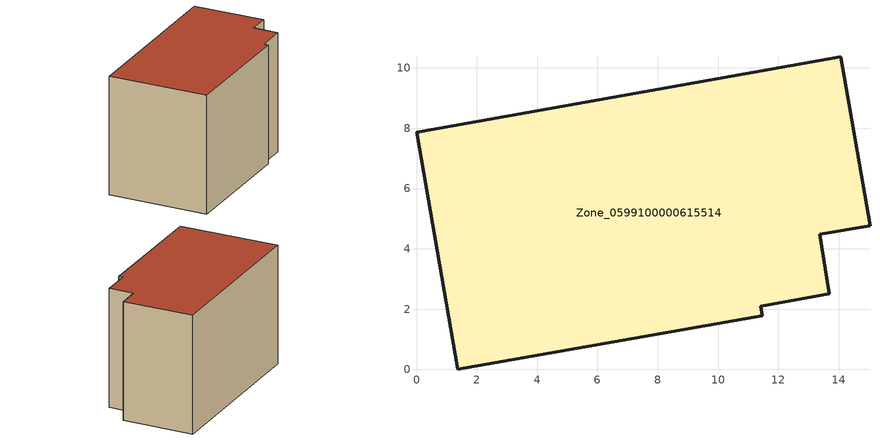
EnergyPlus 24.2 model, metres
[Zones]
Zone_0599100000615514
 floor ground (C_G): 0,7.86 14.07,10.38 15.04,4.77 13.37,4.48 13.69,2.51 11.41,2.1 11.47,1.78 1.37,0 z0
 wall outside (C_F): 1.37,0 11.47,1.78 11.41,2.1 13.69,2.51 13.37,4.48 15.04,4.77 14.07,10.38 0,7.86 1.37,0 z0:9.49
 roof outside (C_R): 14.07,10.38 0,7.86 1.37,0 11.47,1.78 11.41,2.1 13.69,2.51 13.37,4.48 15.04,4.77 z9.49
[BUILDING]
Pand.0599100000615514: North Axis=0; Terrain=City; Loads Convergence Tolerance Value=0.04; Temperature Convergence Tolerance Value=0.4; Solar Distribution=FullExterior; Maximum Number of Warmup Days=25; Minimum Number of Warmup Days=1
[Site:Location]
Rotterdam.The.Hague.AP_ZH_NLD Design_Conditions: Latitude=51.96; Longitude=4.45; Time Zone=1; Elevation=-4.5
[SITE:GROUNDTEMPERATURE:BUILDINGSURFACE]
18, 18, 18, 18, 18, 18, 18, 18, 18, 18, 18, 18
[MATERIAL] Thermal Absorptance=0.9; Solar Absorptance=0.7; Visible Absorptance=0.7
Name | Roughness | Thickness | Conductivity | Density | Specific Heat
G.TC.1946-1964 | MediumSmooth | 0.15 | 1 | 540 | 1210
F.TC.1946-1964 | Rough | 0.3 | 0.857143 | 1920 | 840
R.TC.1946-1964 | MediumRough | 0.2 | 0.235294 | 1500 | 1000
[CONSTRUCTION]
C_G: G.TC.1946-1964
C_F: F.TC.1946-1964
C_R: R.TC.1946-1964
[ZONE]
Zone_0599100000615514: Type=1; Multiplier=1; Ceiling Height=Autocalculate; Volume=Autocalculate; Floor Area=autocalculate; Part of Total Floor Area=Yes
[ZONEINFILTRATION:DESIGNFLOWRATE]
Infil_Zone_0599100000615514: Zone or ZoneList or Space or SpaceList=Zone_0599100000615514; Schedule=AlwaysOn; Design Flow Rate Calculation Method=Flow/Area; Flow Rate per Floor Area=0.003; Constant Term Coefficient=1; Temperature Term Coefficient=0; Velocity Term Coefficient=0; Velocity Squared Term Coefficient=0
[HVACTEMPLATE:ZONE:IDEALLOADSAIRSYSTEM]
Zone_0599100000615514: Maximum Heating Supply Air Temperature=50; Minimum Cooling Supply Air Temperature=13; Maximum Heating Supply Air Humidity Ratio=0.0156; Minimum Cooling Supply Air Humidity Ratio=0.0077; Heating Limit=NoLimit; Cooling Limit=NoLimit; Dehumidification Control Type=ConstantSensibleHeatRatio; Cooling Sensible Heat Ratio=0.7; Dehumidification Setpoint=60; Humidification Control Type=None; Humidification Setpoint=30; Outdoor Air Method=None; Outdoor Air Flow Rate per Person=0.00944; Outdoor Air Flow Rate per Zone Floor Area=0; Outdoor Air Flow Rate per Zone=0; Demand Controlled Ventilation Type=None; Outdoor Air Economizer Type=NoEconomizer; Heat Recovery Type=None; Sensible Heat Recovery Effectiveness=0.7; Latent Heat Recovery Effectiveness=0.65
[ZONECONTROL:THERMOSTAT]
ThermostatControl_Zone_0599100000615514: Zone or ZoneList=Zone_0599100000615514; Control Type Schedule=DualSetpointControlType; Control 1=Thermostat_Zone_0599100000615514; Temperature Difference Between Cutout And Setpoint=0
[THERMOSTATSETPOINT:DUALSETPOINT]
Thermostat_Zone_0599100000615514: Heating Setpoint Temperature Schedule=HeatingSetpoint_Zone_0599100000615514; Cooling Setpoint Temperature Schedule=CoolingSetpoint_Zone_0599100000615514
[SCHEDULE:COMPACT]
HeatingSetpoint_Zone_0599100000615514: Through: 12/31, For: AllDays, Until: 24:00, 21
CoolingSetpoint_Zone_0599100000615514: Through: 12/31, For: AllDays, Until: 24:00, 24
DualSetpointControlType: Through: 12/31, For: AllDays, Until: 24:00, 4
AlwaysOn: Through: 12/31, For: AllDays, Until: 24:00, 1
